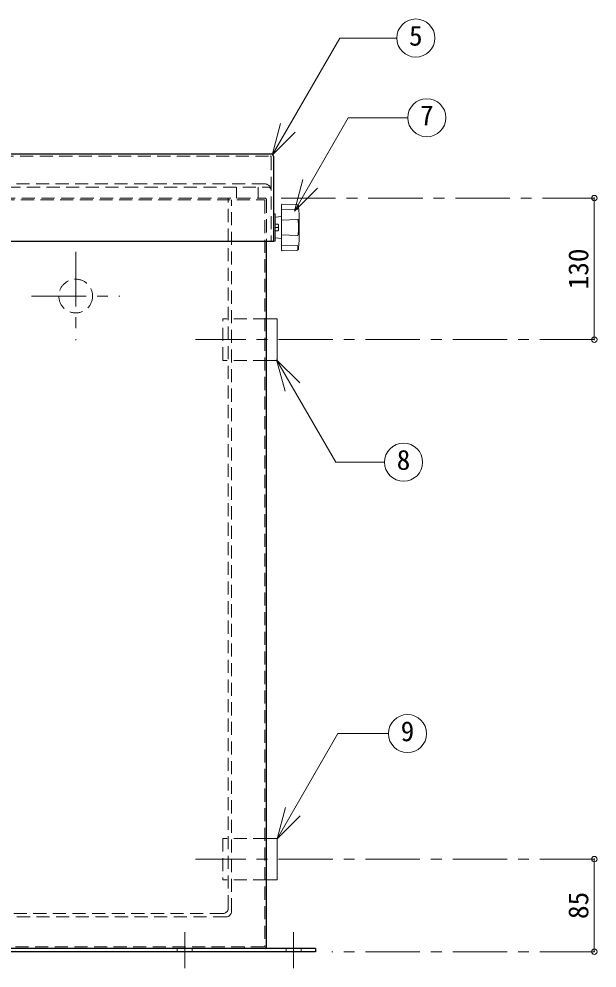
# Model space of a CAD drawing. Units: millimetres at full size, sheet at 1:10; details may follow other scales. Extents: x -2123 to 1927, y -1358 to 1452.
# Drawn here: x -1475 to -944, y -791 to 81 of the extents above; entities that cross this region are included whole.
import ezdxf
from ezdxf.enums import TextEntityAlignment as Align

# ---------------------------------------------------------------- set-up
doc = ezdxf.new("R2010")
doc.units = ezdxf.units.MM
doc.header["$LTSCALE"] = 10
doc.header["$PDMODE"] = 32
doc.header["$PDSIZE"] = 5
doc.linetypes.add('CHAIN1', pattern=[8, 5, -1, 1, -1])
doc.linetypes.add('DASHED1', pattern=[1.8, 1.2, -0.6])
doc.layers.add('0-0', color=7, linetype='Continuous', lineweight=18)
doc.styles.add('ＭＳ ゴシック', font='')
doc.styles.get('ＭＳ ゴシック').set_extended_font_data('MS Gothic')

msp = doc.modelspace()

# ---------------------------------------------------------------- linework, layer by layer
at = {"layer": '0-0'}
for p, q in [((-1242.54, -44.22), (-1234.78, -15.24)), ((-1242.54, -44.22), (-1221.33, -23.01)), ((-1222.14, -95.64), (-1214.37, -66.66)), ((-1222.14, -95.64), (-1200.93, -74.43)), ((-1233.8, -131.55), (-1233.8, -89.62)), ((-1233.8, -93.65), (-1219.25, -94.14)), ((-1233.29, -89.12), (-1220.14, -89.55)), ((-1217.82, -98.82), (-1218.2, -91.44)), ((-1239.8, -98.09), (-1241.3, -98.09)), ((-1239.34, -101.05), (-1233.8, -100.59)), ((-1233.8, -103.73), (-1219.25, -103.25)), ((-1217.8, -121.82), (-1217.8, -99.35)), ((-1237.18, -107.59), (-1239.8, -107.59)), ((-1237.18, -110.59), (-1239.8, -110.59)), ((-1236.55, -108.24), (-1236.55, -112.94)), ((-1237.18, -113.59), (-1239.8, -113.59)), ((-1239.34, -120.12), (-1233.8, -120.59)), ((-1233.8, -117.44), (-1219.25, -117.93)), ((-1233.8, -127.52), (-1219.25, -127.04)), ((-1217.82, -122.35), (-1218.2, -129.73)), ((-1233.29, -132.05), (-1220.14, -131.63)), ((-1237.8, -232.59), (-1247.8, -232.59)), ((-1238.44, -232.05), (-1230.67, -261.02)), ((-1238.44, -232.05), (-1217.23, -253.26)), ((-1238.44, -232.05), (-1184.12, -326.12)), ((-1139.41, -326.12), (-1184.12, -326.12)), ((-1238.07, -672.07), (-1182.22, -575.33)), ((-1135.78, -575.33), (-1182.22, -575.33)), ((-1238.07, -672.07), (-1230.3, -643.09)), ((-1238.07, -672.07), (-1216.85, -650.85)), ((-1237.8, -671.59), (-1247.8, -671.59)), ((-1237.8, -671.59), (-1237.8, -709.59)), ((-1237.8, -709.59), (-1247.8, -709.59))]:
    msp.add_line(p, q, dxfattribs=at)
at = {"layer": '0-0', "color": 5, "lineweight": 25}
for p, q in [((-1852.3, -43.09), (-1243.3, -43.09)), ((-1241.3, -45.09), (-1241.3, -123.09)), ((-1680.34, -123.09), (-1241.3, -123.09)), ((-1247.8, -771.09), (-1247.8, -123.09)), ((-1202.8, -772.59), (-1892.8, -772.59)), ((-1202.8, -775.59), (-1892.8, -775.59)), ((-1202.8, -772.59), (-1202.8, -775.59))]:
    msp.add_line(p, q, dxfattribs=at)
at = {"layer": '0-0', "linetype": 'DASHED1'}
for p, q in [((-1635.93, -45.09), (-1244.3, -45.09)), ((-1243.3, -46.09), (-1243.3, -123.09)), ((-1647.58, -73.59), (-1246.3, -73.59)), ((-1249.3, -70.59), (-1646.27, -70.59)), ((-1255.3, -83.59), (-1255.3, -73.59)), ((-1653.09, -85.09), (-1250.05, -85.09)), ((-1652.34, -83.59), (-1249.3, -83.59)), ((-1282.8, -735.59), (-1282.8, -83.59)), ((-1279.8, -738.59), (-1279.8, -85.09)), ((-1249.3, -85.84), (-1249.3, -770.34)), ((-1247.8, -85.09), (-1247.8, -123.09)), ((-1287.8, -740.59), (-1807.8, -740.59)), ((-1284.8, -743.59), (-1810.8, -743.59)), ((-1250.05, -771.09), (-1845.55, -771.09)), ((-1329.8, -772.59), (-1329.8, -775.59)), ((-1315.8, -772.59), (-1315.8, -775.59)), ((-1267.8, -771.09), (-1267.8, -772.59))]:
    msp.add_line(p, q, dxfattribs=at)
at = {"layer": '0-0', "color": 4, "linetype": 'DASHED1', "lineweight": 9}
for p, q in [((-1275.3, -83.59), (-1275.3, -73.59)), ((-1287.8, -232.59), (-1287.8, -194.59)), ((-1247.8, -194.59), (-1287.8, -194.59)), ((-1247.8, -232.59), (-1287.8, -232.59)), ((-1287.8, -671.59), (-1287.8, -709.59)), ((-1247.8, -671.59), (-1287.8, -671.59)), ((-1247.8, -709.59), (-1287.8, -709.59)), ((-1229.8, -772.59), (-1229.8, -775.59)), ((-1215.8, -772.59), (-1215.8, -775.59))]:
    msp.add_line(p, q, dxfattribs=at)
at = {"layer": '0-0', "color": 4, "linetype": 'CHAIN1', "lineweight": 9}
for p, q in [((-1234.3, -83.59), (-946.8, -83.59)), ((-1422.8, -133.09), (-1422.8, -214.09)), ((-1463.3, -173.59), (-1382.3, -173.59)), ((-946.8, -213.59), (-1312.8, -213.59)), ((-946.8, -690.59), (-1312.8, -690.59)), ((-1322.8, -757.59), (-1322.8, -790.59)), ((-1222.8, -757.59), (-1222.8, -790.59)), ((-946.8, -775.59), (-1187.8, -775.59))]:
    msp.add_line(p, q, dxfattribs=at)
at = {"layer": '0-0', "color": 4, "lineweight": 9}
for p, q in [((-946.8, -83.59), (-946.8, -213.59)), ((-946.8, -690.59), (-946.8, -775.59))]:
    msp.add_line(p, q, dxfattribs=at)
at = {"layer": '0-0'}
for points in [[(-1242.54, -44.22), (-1180.43, 63.36), (-1128.14, 63.36)], [(-1222.14, -95.64), (-1172.59, -9.82), (-1118.03, -9.82)], [(-1239.8, -98.09), (-1239.8, -123.09), (-1241.3, -123.09)], [(-1237.8, -232.59), (-1237.8, -194.59), (-1247.8, -194.59)]]:
    msp.add_lwpolyline(points, dxfattribs=at)
for centre in [(-1110.64, 63.36), (-1100.53, -9.82), (-1121.91, -326.12), (-1118.28, -575.33)]:
    msp.add_circle(centre, 17.5, dxfattribs=at)
at = {"layer": '0-0', "color": 4, "linetype": 'DASHED1', "lineweight": 9}
msp.add_circle((-1422.8, -173.59), 15.5, dxfattribs=at)
at = {"layer": '0-0', "color": 5, "lineweight": 25}
for centre, radius, start, end in [((-1243.3, -45.09), 2, 0, 90), ((-1249.3, -771.09), 1.5, 270, 0)]:
    msp.add_arc(centre, radius, start, end, dxfattribs=at)
at = {"layer": '0-0', "linetype": 'DASHED1'}
for centre, radius, start, end in [((-1244.3, -46.09), 1, 0, 90), ((-1249.3, -76.59), 6, 0, 90), ((-1246.3, -76.59), 3, 0, 90), ((-1250.05, -85.84), 0.75, 0, 90), ((-1249.3, -85.09), 1.5, 0, 90), ((-1287.8, -735.59), 5, 270, 0), ((-1284.8, -738.59), 5, 270, 0), ((-1250.05, -770.34), 0.75, 270, 0)]:
    msp.add_arc(centre, radius, start, end, dxfattribs=at)
at = {"layer": '0-0'}
for centre, radius, start, end in [((-1233.3, -89.62), 0.5, 88.15415, 180), ((-1220.2, -91.55), 2, 3.01913, 88.15415), ((-1228.76, -91.16), 9.96, 342.62002, 1.09064), ((-1220.87, -91.08), 2.07, 3.02757, 38.73305), ((-1239.3, -101.55), 0.5, 94.76364, 180), ((-1219.24, -103.75), 0.5, 7.29873, 91.90915), ((-1272.64, -110.59), 54.34, 352.70127, 7.29873), ((-1227.8, -99.35), 10, 0, 3.01913), ((-1238.12, -109.12), 1.79, 29.24063, 58.37188), ((-1238.66, -109.09), 2.11, 314.62454, 45.37546), ((-1238.66, -112.09), 2.11, 314.62454, 45.37546), ((-1238.12, -112.06), 1.79, 301.62812, 330.75937), ((-1239.3, -119.63), 0.5, 180, 265.23636), ((-1219.24, -117.43), 0.5, 268.09085, 352.70127), ((-1227.8, -121.82), 10, 356.98087, 0), ((-1220.2, -129.63), 2, 271.84585, 356.98087), ((-1228.76, -130.01), 9.96, 358.90936, 17.37998), ((-1220.87, -130.09), 2.07, 321.26695, 356.97243), ((-1233.3, -131.55), 0.5, 180, 271.84585)]:
    msp.add_arc(centre, radius, start, end, dxfattribs=at)
at = {"layer": '0-0', "color": 1}
for p in [(-946.8, -83.59), (-946.8, -213.59), (-946.8, -690.59), (-946.8, -775.59)]:
    msp.add_point(p, dxfattribs=at)

# ---------------------------------------------------------------- texts
at = {"layer": '0-0', "style": 'ＭＳ ゴシック'}
for s, p in [('5', (-1116.89, 50.86)), ('7', (-1106.78, -22.32)), ('8', (-1128.16, -338.62)), ('9', (-1124.53, -587.83))]:
    msp.add_text(s, height=18.33, dxfattribs=at).set_placement(p, align=Align.BOTTOM_LEFT)
for s, p in [('130', (-946.8, -167.34)), ('85', (-946.8, -745.59))]:
    msp.add_text(s, height=18.33, rotation=90, dxfattribs=at).set_placement(p, align=Align.BOTTOM_LEFT)

doc.saveas('drawing.dxf')
